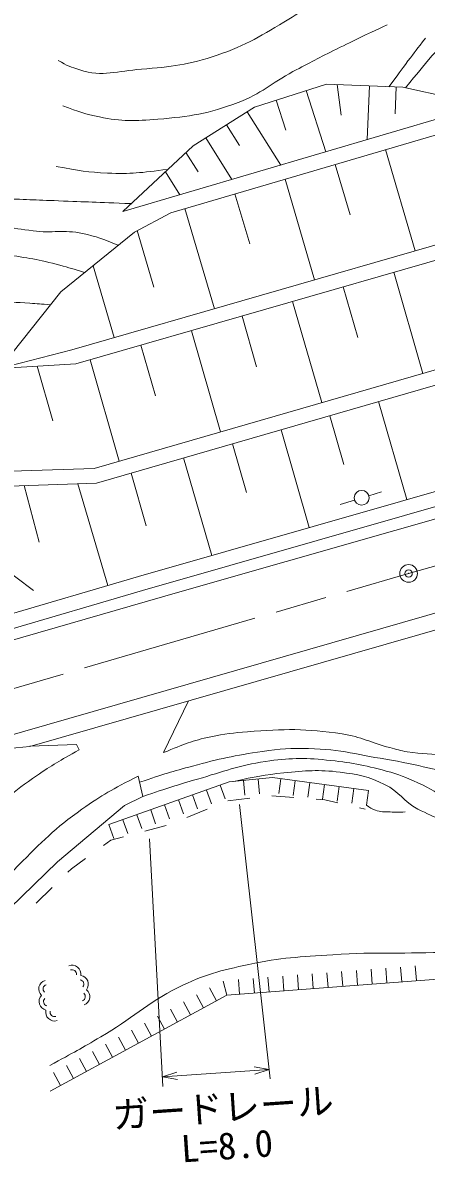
# Model space of a CAD drawing. Units: millimetres, scale not verified. Extents: x 40000 to 680000, y 20000 to 380000.
# Drawn here: x 241180 to 268488, y 244099 to 321201 of the extents above; entities that cross this region are included whole.
import ezdxf
from ezdxf.enums import TextEntityAlignment as Align

# ---------------------------------------------------------------- set-up
doc = ezdxf.new("R2010")
doc.units = ezdxf.units.MM
doc.header["$LTSCALE"] = 1000
doc.header["$PDMODE"] = 32
doc.header["$PDSIZE"] = 500
doc.linetypes.add('CHAIN', pattern=[18.5, 12, -1.5, 3.5, -1.5])
for name, color, linetype, lineweight in [('M-BGD', 7, 'Continuous', 13), ('M-BGD-HTXT', 7, 'Continuous', 13), ('M-BMK', 2, 'CHAIN', 13), ('M-BMK-SRVR', 3, 'Continuous', 13), ('M-STR-HTXT', 7, 'Continuous', 13)]:
    doc.layers.add(name, color=color, linetype=linetype, lineweight=lineweight)
doc.styles.add('ＭＳ ゴシック', font='')
doc.styles.get('ＭＳ ゴシック').set_extended_font_data('MS Gothic')

msp = doc.modelspace()

# ---------------------------------------------------------------- linework, layer by layer
at = {"layer": 'M-BGD'}
for p, q in [((256870, 315493), (261740, 317056)), ((261740, 317056), (266901, 316838)), ((262466, 317026), (262726, 314939)), ((264639, 316934), (264485, 313294)), ((260361, 316614), (261690, 312473)), ((266458, 316857), (266382, 315037)), ((266901, 316838), (272441, 315633)), ((247953, 308434), (272441, 315633)), ((252717, 312877), (256870, 315493)), ((258334, 315963), (258984, 313936)), ((256369, 315178), (258640, 311576)), ((251198, 308346), (271345, 314268)), ((254966, 314294), (255850, 312891)), ((253563, 313410), (255331, 310603)), ((244500, 299075), (292424, 312889)), ((247953, 308434), (252717, 312877)), ((252227, 312419), (253044, 311122)), ((265738, 312620), (267749, 305777)), ((244777, 298114), (291841, 311681)), ((262334, 311619), (263334, 308216)), ((250832, 311119), (251809, 309568)), ((258930, 310619), (260931, 303811)), ((255544, 309623), (256539, 306237)), ((252158, 308628), (254149, 301856)), ((248743, 307044), (251198, 308346)), ((243754, 302991), (248743, 307044)), ((248918, 307136), (250044, 303304)), ((245936, 304764), (247366, 299901)), ((266293, 304316), (268264, 297475)), ((262870, 303329), (263856, 299906)), ((239823, 298048), (243754, 302991)), ((259446, 302342), (261420, 295496)), ((256021, 301355), (257008, 297929)), ((252595, 300367), (254570, 293516)), ((249167, 299379), (250155, 295950)), ((244500, 299075), (239586, 297813)), ((245738, 298391), (247715, 291534)), ((239586, 297813), (244777, 298114)), ((242148, 297962), (243213, 294268)), ((265266, 295568), (267181, 288946)), ((261963, 294612), (262918, 291309)), ((258660, 293657), (260570, 287051)), ((255364, 292704), (256317, 289409)), ((252068, 291752), (253974, 285160)), ((235299, 271547), (302356, 290801)), ((248511, 290723), (249539, 287165)), ((244904, 290006), (246934, 283127)), ((241281, 289886), (242285, 286060)), ((241661, 272240), (302621, 289743)), ((264597, 289197), (265466, 289456)), ((263643, 288899), (262673, 288609)), ((252386, 275319), (250713, 271819)), ((240232, 272100), (241661, 272240)), ((241665, 272241), (244813, 272365)), ((244813, 272365), (245007, 272001)), ((249001, 270223), (249298, 268854)), ((255147, 269831), (258091, 270122)), ((256121, 269927), (256219, 268932)), ((257116, 270025), (257214, 269030)), ((258091, 270122), (264582, 269245)), ((258636, 270048), (258502, 269057)), ((259627, 269914), (259493, 268923)), ((247012, 266944), (255147, 269831)), ((253609, 269285), (253943, 268343)), ((254551, 269620), (254885, 268677)), ((260618, 269781), (260484, 268790)), ((261609, 269647), (261475, 268656)), ((262600, 269513), (262466, 268522)), ((263591, 269379), (263457, 268388)), ((264582, 269245), (264448, 268254)), ((248062, 268236), (249298, 268854)), ((251724, 268616), (252058, 267674)), ((252666, 268951), (253001, 268008)), ((255062, 268549), (256549, 268744)), ((258038, 268880), (259533, 268769)), ((261029, 268657), (261636, 268611)), ((261636, 268611), (262505, 268414)), ((243519, 264419), (248062, 268236)), ((248897, 267613), (249231, 266670)), ((249839, 267947), (250174, 267005)), ((250781, 268282), (251116, 267339)), ((252286, 267418), (253671, 267993)), ((263968, 268083), (264362, 267993)), ((247012, 266944), (247346, 266001)), ((247954, 267278), (248289, 266336)), ((249438, 266495), (250889, 266876)), ((247140, 265891), (247987, 266114)), ((246636, 265525), (247140, 265891)), ((244474, 263953), (245422, 264642)), ((237921, 259004), (243519, 264419)), ((244239, 263725), (244474, 263953)), ((242084, 261637), (243162, 262681)), ((282657, 257521), (254987, 255400)), ((259848, 255772), (259772, 256770)), ((260845, 255849), (260769, 256846)), ((261842, 255925), (261766, 256922)), ((262839, 256002), (262763, 256999)), ((263837, 256078), (263760, 257075)), ((264834, 256155), (264757, 257152)), ((265831, 256231), (265754, 257228)), ((266828, 256308), (266751, 257305)), ((267825, 256384), (267748, 257381)), ((254987, 255400), (254750, 256342)), ((255860, 255467), (255784, 256464)), ((256857, 255543), (256781, 256540)), ((257854, 255620), (257778, 256617)), ((258851, 255696), (258775, 256693)), ((254987, 255400), (243041, 248906)), ((253407, 254541), (252929, 255419)), ((254285, 255018), (253808, 255897)), ((251649, 253586), (251172, 254464)), ((252528, 254063), (252050, 254942)), ((250771, 253108), (250293, 253987)), ((249014, 252153), (248536, 253031)), ((249892, 252630), (249415, 253509)), ((248135, 251675), (247658, 252554)), ((246378, 250720), (245900, 251598)), ((247257, 251198), (246779, 252076)), ((244621, 249765), (244143, 250643)), ((245499, 250242), (245022, 251121)), ((243742, 249287), (243265, 250166))]:
    msp.add_line(p, q, dxfattribs=at)
for points in [[(230981, 289297), (236849, 290740), (246020, 291044), (301346, 307040), (314708, 309747), (318501, 310290)], [(229597, 287927), (236987, 289744), (246178, 290049), (301585, 306068), (314878, 308761), (319342, 309401)], [(239644, 280988), (249008, 283736), (296146, 297229), (299726, 298260), (302645, 299114), (305870, 299963), (310874, 301019), (316801, 301998), (323101, 303054)], [(239925, 280028), (249286, 282776), (296422, 296268), (300005, 297299), (302913, 298150), (306101, 298990), (311059, 300036), (316965, 301011), (323253, 302065)], [(240159, 279333), (251661, 282655), (295626, 295189), (300268, 296556), (303202, 297302), (306433, 298094), (311267, 299192), (316997, 300214), (323021, 301137)]]:
    msp.add_lwpolyline(points, dxfattribs=at)
msp.add_circle((264117, 289058), 500, dxfattribs=at)
for centre, radius, start, end in [((244512, 256828), 600, 351.59531, 111.59531), ((244512, 256828), 300, 351.59531, 111.59531), ((242857, 255823), 600, 106.72796, 226.72796), ((242857, 255823), 300, 106.72796, 226.72796), ((245018, 256146), 300, 321.59531, 81.59531), ((245018, 256146), 600, 321.59531, 81.59531), ((242883, 254975), 600, 136.72796, 256.72796), ((245115, 255303), 300, 291.59531, 51.59531), ((245115, 255303), 600, 291.59531, 51.59531), ((242883, 254975), 300, 136.72796, 256.72796), ((243329, 254253), 600, 166.72796, 286.72796), ((243329, 254253), 300, 166.72796, 286.72796)]:
    msp.add_arc(centre, radius, start, end, dxfattribs=at)
for points, knots in [([(243586, 318646), (244172, 318294), (244451, 318208), (245039, 318016), (246587, 317510), (247584, 317939), (249207, 318065), (251241, 318222), (252415, 318346), (254344, 319010), (256349, 319700), (257386, 320343), (259190, 321457), (260390, 322198), (260817, 322482), (262171, 323492)], [0, 0, 0, 0, 1, 1, 1, 2, 2, 2, 3, 3, 3, 4, 4, 4, 5, 5, 5, 5]), ([(267095, 316796), (267948, 317858), (268174, 318145), (268901, 318979), (269540, 319712), (269887, 320133), (270573, 320821), (270999, 321247), (271145, 321391), (271688, 321887)], [0, 0, 0, 0, 1, 1, 1, 2, 2, 2, 3, 3, 3, 3]), ([(243896, 315585), (244983, 315155), (245384, 315039), (246373, 314831), (247885, 314514), (248786, 314559), (250326, 314680), (252488, 314851), (253734, 315042), (255762, 315811), (257315, 316400), (258006, 317108), (259469, 317895), (260613, 318511), (261263, 318839), (262425, 319421), (263750, 320085), (264184, 320287), (265842, 321069)], [0, 0, 0, 0, 1, 1, 1, 2, 2, 2, 3, 3, 3, 4, 4, 4, 5, 5, 5, 6, 6, 6, 6]), ([(265968, 316878), (266587, 317724), (266745, 317941), (267254, 318616), (267713, 319225), (267861, 319418), (268441, 320167)], [0, 0, 0, 0, 1, 1, 1, 2, 2, 2, 2]), ([(243450, 311482), (245032, 311178), (245556, 311094), (246923, 311030), (248519, 310956), (249138, 311052), (251007, 311282)], [0, 0, 0, 0, 1, 1, 1, 2, 2, 2, 2]), ([(239409, 309316), (241449, 309237), (241959, 309217), (243593, 309154), (245518, 309080), (246119, 309057), (248522, 308964)], [0, 0, 0, 0, 1, 1, 1, 2, 2, 2, 2]), ([(239667, 307490), (240702, 307278), (241011, 307229), (241881, 307119), (243178, 306954), (243947, 307220), (245224, 306941), (246194, 306729), (246584, 306593), (247636, 306144)], [0, 0, 0, 0, 1, 1, 1, 2, 2, 2, 3, 3, 3, 3]), ([(237337, 305780), (238612, 305686), (238976, 305648), (240019, 305505), (241464, 305308), (242278, 305177), (243686, 304795), (244344, 304616), (244576, 304556), (245359, 304294)], [0, 0, 0, 0, 1, 1, 1, 2, 2, 2, 3, 3, 3, 3]), ([(234236, 303276), (235328, 302859), (235705, 302714), (236691, 302533), (237674, 302353), (238246, 302418), (239243, 302355), (240183, 302296), (240711, 302294), (241650, 302226), (242200, 302186), (242377, 302173), (243056, 302113)], [0, 0, 0, 0, 1, 1, 1, 2, 2, 2, 3, 3, 3, 4, 4, 4, 4]), ([(250713, 271819), (252153, 272398), (252621, 272616), (253909, 272888), (254869, 273090), (255419, 273152), (256397, 273227), (258889, 273418), (260324, 273462), (262794, 273082), (264092, 272882), (264754, 272484), (266025, 272153), (266480, 272034), (266732, 271941), (267198, 271875), (268260, 271725), (268862, 271696), (269934, 271649), (271001, 271603), (271612, 271485), (272669, 271638), (273112, 271702), (273360, 271768), (273778, 271929), (274460, 272191), (274841, 272368), (275437, 272791), (276931, 273851), (277893, 274443), (278853, 276004), (279439, 276956), (279363, 277732), (280081, 278589), (281873, 280727), (283698, 281033), (286179, 282308), (288751, 283630), (290233, 284299), (292915, 285379), (295646, 286479), (297201, 287034), (299991, 287972), (305072, 289680), (306922, 290014), (313253, 291505)], [0, 0, 0, 0, 1, 1, 1, 2, 2, 2, 3, 3, 3, 4, 4, 4, 5, 5, 5, 6, 6, 6, 7, 7, 7, 8, 8, 8, 9, 9, 9, 10, 10, 10, 11, 11, 11, 12, 12, 12, 13, 13, 13, 14, 14, 14, 15, 15, 15, 15]), ([(249298, 268854), (251069, 269443), (251550, 269596), (253008, 270021), (254792, 270541), (255774, 270947), (257612, 271217), (259211, 271452), (260140, 271475), (261748, 271314), (263344, 271154), (264239, 270992), (265786, 270571), (266645, 270337), (267106, 270134), (267923, 269779), (268816, 269391), (269234, 268999), (270136, 268632), (271177, 268209), (271792, 267843), (272914, 267889), (274626, 267959), (275670, 268355), (277034, 269391), (278261, 270324), (278662, 271163), (279667, 272331), (281090, 273987), (281485, 275325), (283227, 276641), (285125, 278074), (286412, 278547), (288509, 279669), (293244, 282204), (295982, 283460), (300813, 285806), (305323, 287996), (306776, 288677), (312413, 291303)], [0, 0, 0, 0, 1, 1, 1, 2, 2, 2, 3, 3, 3, 4, 4, 4, 5, 5, 5, 6, 6, 6, 7, 7, 7, 8, 8, 8, 9, 9, 9, 10, 10, 10, 11, 11, 11, 12, 12, 12, 13, 13, 13, 13]), ([(249091, 269808), (250773, 270378), (251260, 270529), (252674, 270908), (254495, 271396), (255534, 271616), (257399, 271901), (258608, 272086), (259302, 272128), (260525, 272095), (262742, 272035), (263957, 271650), (266146, 271296), (268321, 270943), (269498, 270450), (271695, 270278), (273121, 270166), (273959, 270110), (275354, 270423), (276498, 270680), (277154, 270966), (278074, 271692), (279100, 272501), (279356, 273279), (280109, 274346), (281159, 275832), (281268, 277051), (282617, 278271), (284180, 279684), (285292, 280206), (287161, 281179), (290213, 282767), (292160, 283140), (295302, 284541), (298086, 285782), (299586, 286606), (302336, 287921), (303923, 288681), (304421, 288918), (306402, 289862)], [0, 0, 0, 0, 1, 1, 1, 2, 2, 2, 3, 3, 3, 4, 4, 4, 5, 5, 5, 6, 6, 6, 7, 7, 7, 8, 8, 8, 9, 9, 9, 10, 10, 10, 11, 11, 11, 12, 12, 12, 13, 13, 13, 13]), ([(255437, 269860), (257003, 270209), (257499, 270311), (258841, 270443), (260330, 270589), (261186, 270681), (262670, 270491), (263877, 270336), (264580, 270199), (265675, 269667), (266660, 269188), (266950, 268490), (267928, 267995), (269149, 267378), (269890, 267048), (271248, 266881), (272413, 266737), (273154, 266466), (274252, 266881), (276446, 267709), (277582, 268583), (279202, 270279), (280125, 271246), (280308, 272060), (281189, 273066), (282088, 274094), (282603, 274698), (283733, 275465), (285909, 276941), (287330, 277437), (289669, 278639), (295073, 281414), (298089, 283000), (303608, 285536), (307184, 287179), (308366, 287710), (312825, 289605)], [0, 0, 0, 0, 1, 1, 1, 2, 2, 2, 3, 3, 3, 4, 4, 4, 5, 5, 5, 6, 6, 6, 7, 7, 7, 8, 8, 8, 9, 9, 9, 10, 10, 10, 11, 11, 11, 12, 12, 12, 12]), ([(243007, 250651), (244676, 251541), (245126, 251798), (246460, 252577), (248554, 253801), (249523, 254837), (251693, 255921), (253457, 256801), (254564, 257070), (256491, 257484), (258671, 257952), (259937, 257987), (262161, 258138), (265250, 258348), (266992, 258177), (270085, 258320), (273034, 258456), (274695, 258470), (277627, 258817), (280413, 259146), (281989, 259338), (284702, 260052), (287291, 260734), (288727, 261288), (291075, 262572), (292410, 263302), (292915, 264103), (294262, 264810), (295928, 265685), (296987, 265977), (298839, 266318), (300836, 266685), (302033, 266214), (304031, 266579), (305749, 266893), (306780, 267008), (308328, 267817), (310564, 268986), (311271, 270478), (313446, 271756), (315483, 272953), (316848, 273283), (319173, 273700), (322946, 274376), (325154, 273899), (328986, 273809), (332495, 273727), (334444, 273031), (337950, 273187), (341519, 273345), (343463, 273999), (347001, 274495), (350150, 274937), (351889, 275602), (355070, 275585), (358968, 275565), (361129, 272807), (364893, 273821), (367942, 274643), (368503, 277390), (371426, 278584), (374595, 279879), (376737, 279158), (380140, 279538), (383505, 279914), (385538, 279460), (388754, 280520), (392102, 281622), (393387, 283607), (396714, 284772), (399264, 285665), (400900, 285304), (403599, 285426), (410286, 285729), (414234, 286672), (420732, 285064), (426069, 283744), (426452, 277899), (431691, 276232), (439582, 273721), (444642, 274368), (452872, 275292), (458621, 275937), (460936, 276403), (467385, 278253)], [0, 0, 0, 0, 1, 1, 1, 2, 2, 2, 3, 3, 3, 4, 4, 4, 5, 5, 5, 6, 6, 6, 7, 7, 7, 8, 8, 8, 9, 9, 9, 10, 10, 10, 11, 11, 11, 12, 12, 12, 13, 13, 13, 14, 14, 14, 15, 15, 15, 16, 16, 16, 17, 17, 17, 18, 18, 18, 19, 19, 19, 20, 20, 20, 21, 21, 21, 22, 22, 22, 23, 23, 23, 24, 24, 24, 25, 25, 25, 26, 26, 26, 27, 27, 27, 28, 28, 28, 28]), ([(245007, 272001), (243623, 271245), (243210, 270991), (242118, 270251), (240539, 269181), (239722, 268472), (238338, 267161), (237173, 266058), (236493, 265450), (235514, 264178), (234431, 262771), (234008, 261853), (233042, 260362), (232233, 259113), (231736, 258440), (230971, 257164), (230235, 255937), (230007, 255510), (229190, 253965)], [0, 0, 0, 0, 1, 1, 1, 2, 2, 2, 3, 3, 3, 4, 4, 4, 5, 5, 5, 6, 6, 6, 6]), ([(232972, 253321), (234478, 256085), (234953, 256963), (236516, 259101), (238058, 261210), (239033, 262321), (240878, 264171), (242465, 265763), (243339, 266705), (245185, 267987), (246604, 268973), (247187, 269307), (249001, 270223)], [0, 0, 0, 0, 1, 1, 1, 2, 2, 2, 3, 3, 3, 4, 4, 4, 4]), ([(264448, 268254), (264689, 268079), (264796, 268018), (265046, 267921), (265413, 267779), (265654, 267826), (266047, 267803), (266446, 267779), (266590, 267785), (267070, 267803)], [0, 0, 0, 0, 1, 1, 1, 2, 2, 2, 3, 3, 3, 3])]:
    msp.add_open_spline(points, degree=3, knots=knots, dxfattribs=at)
at = {"layer": 'M-BGD-HTXT'}
msp.add_line((241910, 282783), (221779, 297826), dxfattribs=at)
at = {"layer": 'M-BMK'}
for p, q in [((267297, 283939), (297338, 292425)), ((227604, 272365), (267297, 283939))]:
    msp.add_line(p, q, dxfattribs=at)
at = {"layer": 'M-BMK-SRVR'}
msp.add_circle((267297, 283939), 600, dxfattribs=at)
msp.add_point((267297, 283939), dxfattribs=at)
at = {"layer": 'M-STR-HTXT'}
for p, q in [((255841, 268316), (257932, 249744)), ((249756, 265973), (250670, 249219)), ((250634, 249872), (257862, 250364)), ((250634, 249872), (251615, 250189)), ((250634, 249872), (251649, 249690)), ((257862, 250364), (256847, 250546)), ((257862, 250364), (256881, 250047))]:
    msp.add_line(p, q, dxfattribs=at)

# ---------------------------------------------------------------- texts
at = {"layer": 'M-STR-HTXT', "style": 'ＭＳ ゴシック'}
for s, p in [('ガードレール', (254832, 246328)), ('L=8.0', (255099, 243746))]:
    msp.add_text(s, height=1833, rotation=3.902, dxfattribs=at).set_placement(p, align=Align.BOTTOM_CENTER)

doc.saveas('drawing.dxf')
